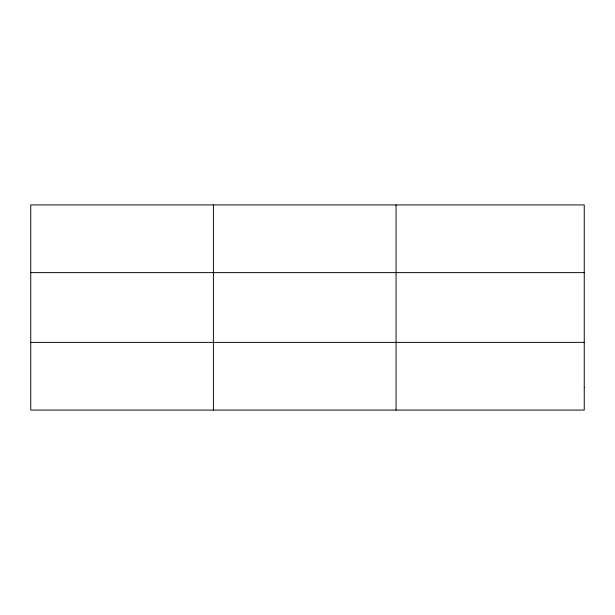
<?xml version="1.0" encoding="UTF-8"?>
<svg xmlns="http://www.w3.org/2000/svg" width="615" height="615" viewBox="0 0 615 615"><rect width="100%" height="100%" fill="white"/><g stroke="black" fill="none" stroke-linecap="round" stroke-linejoin="round"><path stroke-width="0.92" d="M213.405 204.926L213.405 410.074M396.06 204.926L396.06 410.074M30.75 272.622L584.25 272.622M30.75 342.378L584.25 342.378M584.25 387.512L584.25 410.074L30.75 410.074L30.75 204.926L584.25 204.926L584.25 387.512"/></g></svg>
